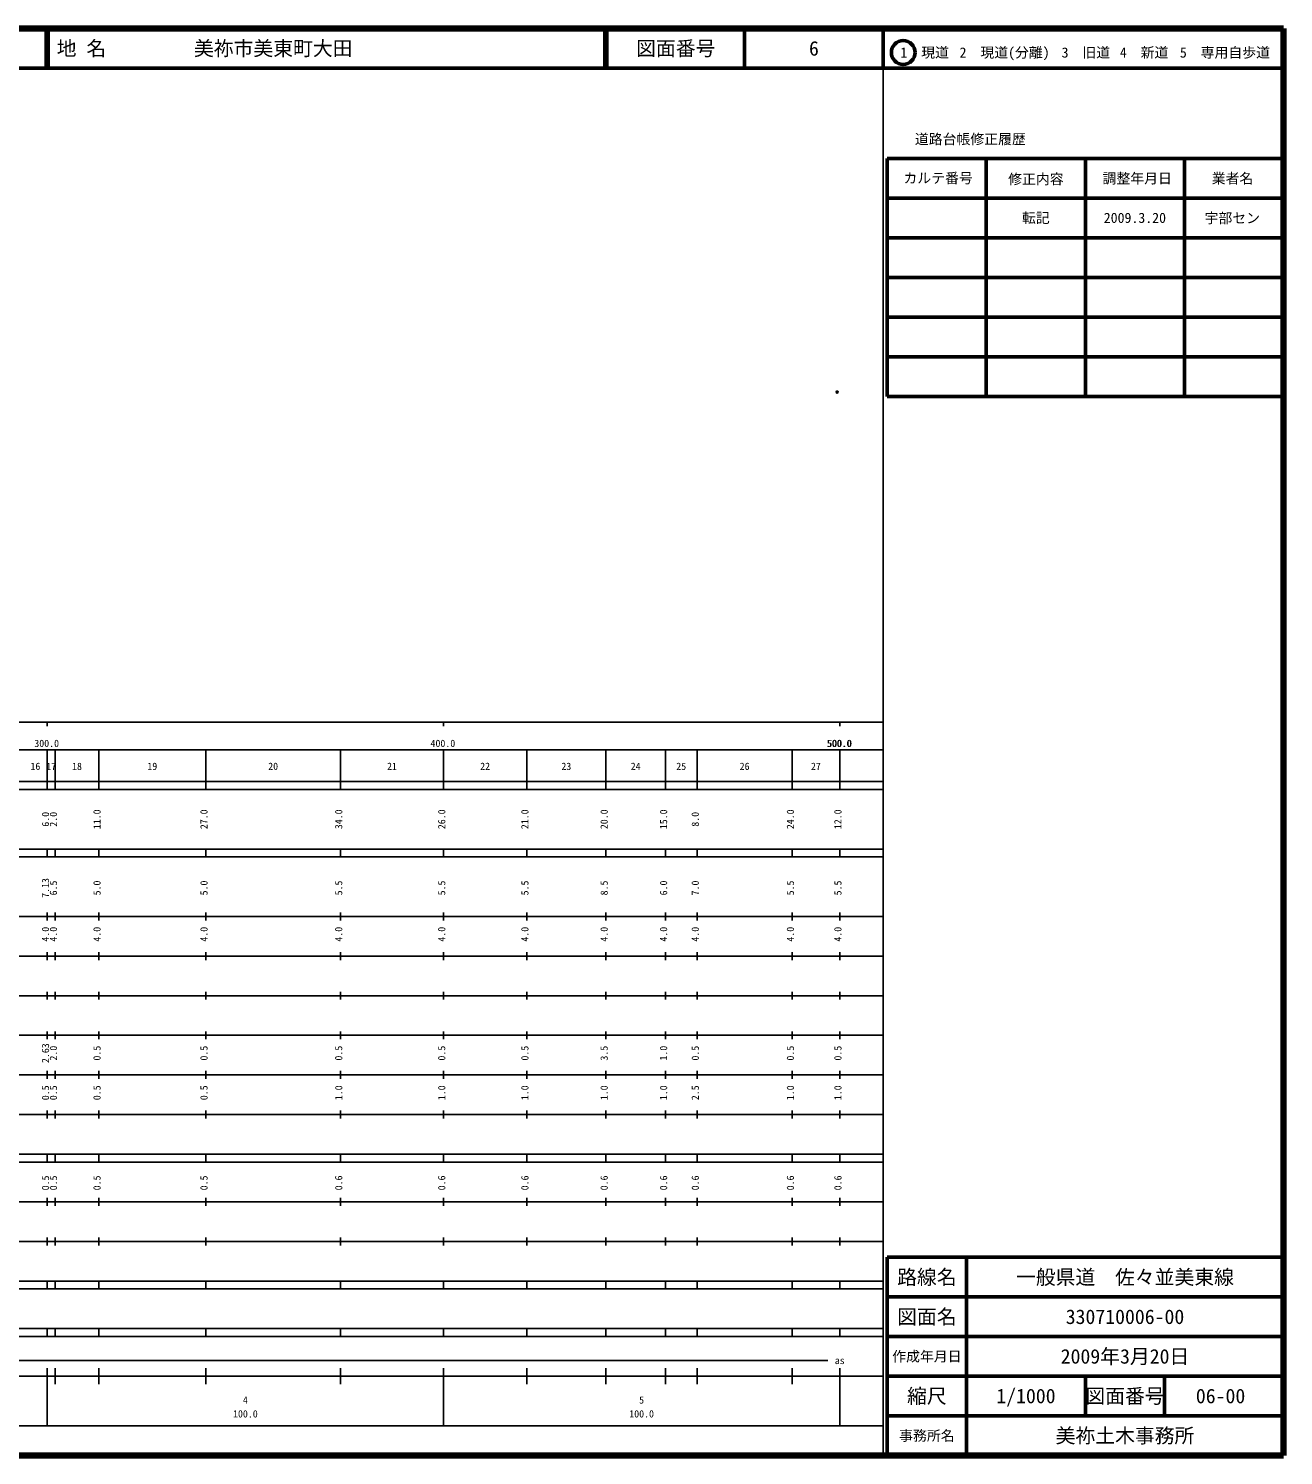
# Model space of a CAD drawing. Units: millimetres on the paper. Extents: x 40 to 680, y 20 to 380.
# Drawn here: x 363.3 to 680, y 20 to 380 of the extents above; entities that cross this region are included whole.
import ezdxf
from ezdxf.enums import TextEntityAlignment as Align

# ---------------------------------------------------------------- set-up
doc = ezdxf.new("R2010")
doc.units = ezdxf.units.MM
doc.header["$PDMODE"] = 32
doc.header["$PDSIZE"] = 0.5
doc.layers.add('M-OTRS', color=6, linetype='Continuous')
doc.layers.add('M-TTL-TXT', color=7, linetype='Continuous')
for name, color, linetype, lineweight in [('M-TTL', 2, 'Continuous', 140), ('M-TTL-BAND', 7, 'Continuous', 25), ('M-TTL-FRAM', 2, 'Continuous', 50), ('M-TTL-LINE', 7, 'Continuous', 50)]:
    doc.layers.add(name, color=color, linetype=linetype, lineweight=lineweight)
doc.styles.add('ＭＳ ゴシック', font='')
doc.styles.get('ＭＳ ゴシック').set_extended_font_data('MS Gothic')

msp = doc.modelspace()

# ---------------------------------------------------------------- linework, layer by layer
at = {"layer": 'M-OTRS'}
msp.add_point((567.325, 288.295), dxfattribs=at)
at = {"layer": 'M-TTL'}
for p, q in [((680, 380), (40, 380)), ((680, 20), (680, 380)), ((40, 20), (680, 20))]:
    msp.add_line(p, q, dxfattribs=at)
at = {"layer": 'M-TTL-BAND'}
for p, q in [((579, 20), (579, 370)), ((40, 205), (579, 205)), ((368, 205), (368, 204)), ((468, 205), (468, 204)), ((568, 205), (568, 204)), ((68, 198), (579, 198)), ((368, 188), (368, 198)), ((370, 188), (370, 198)), ((381, 188), (381, 198)), ((408, 188), (408, 198)), ((442, 188), (442, 198)), ((468, 188), (468, 198)), ((489, 188), (489, 198)), ((509, 188), (509, 198)), ((524, 188), (524, 198)), ((532, 188), (532, 198)), ((556, 188), (556, 198)), ((568, 188), (568, 198)), ((40, 190), (579, 190)), ((40, 188), (579, 188)), ((40, 173), (579, 173)), ((368, 171), (368, 173)), ((370, 171), (370, 173)), ((381, 171), (381, 173)), ((408, 171), (408, 173)), ((442, 171), (442, 173)), ((468, 171), (468, 173)), ((489, 171), (489, 173)), ((509, 171), (509, 173)), ((524, 171), (524, 173)), ((532, 171), (532, 173)), ((556, 171), (556, 173)), ((568, 171), (568, 173)), ((40, 171), (579, 171)), ((40, 156), (579, 156)), ((368, 155), (368, 157)), ((370, 155), (370, 157)), ((381, 155), (381, 157)), ((408, 155), (408, 157)), ((442, 155), (442, 157)), ((468, 155), (468, 157)), ((489, 155), (489, 157)), ((509, 155), (509, 157)), ((524, 155), (524, 157)), ((532, 155), (532, 157)), ((556, 155), (556, 157)), ((568, 155), (568, 157)), ((46, 146), (579, 146)), ((368, 145), (368, 147)), ((370, 145), (370, 147)), ((381, 145), (381, 147)), ((408, 145), (408, 147)), ((442, 145), (442, 147)), ((468, 145), (468, 147)), ((489, 145), (489, 147)), ((509, 145), (509, 147)), ((524, 145), (524, 147)), ((532, 145), (532, 147)), ((556, 145), (556, 147)), ((568, 145), (568, 147)), ((368, 135), (368, 137)), ((370, 135), (370, 137)), ((381, 135), (381, 137)), ((408, 135), (408, 137)), ((442, 135), (442, 137)), ((468, 135), (468, 137)), ((489, 135), (489, 137)), ((509, 135), (509, 137)), ((524, 135), (524, 137)), ((532, 135), (532, 137)), ((556, 135), (556, 137)), ((568, 135), (568, 137)), ((52, 136), (579, 136)), ((46, 126), (579, 126)), ((368, 125), (368, 127)), ((370, 125), (370, 127)), ((381, 125), (381, 127)), ((408, 125), (408, 127)), ((442, 125), (442, 127)), ((468, 125), (468, 127)), ((489, 125), (489, 127)), ((509, 125), (509, 127)), ((524, 125), (524, 127)), ((532, 125), (532, 127)), ((556, 125), (556, 127)), ((568, 125), (568, 127)), ((52, 116), (579, 116)), ((368, 115), (368, 117)), ((370, 115), (370, 117)), ((381, 115), (381, 117)), ((408, 115), (408, 117)), ((442, 115), (442, 117)), ((468, 115), (468, 117)), ((489, 115), (489, 117)), ((509, 115), (509, 117)), ((524, 115), (524, 117)), ((532, 115), (532, 117)), ((556, 115), (556, 117)), ((568, 115), (568, 117)), ((46, 106), (579, 106)), ((368, 105), (368, 107)), ((370, 105), (370, 107)), ((381, 105), (381, 107)), ((408, 105), (408, 107)), ((442, 105), (442, 107)), ((468, 105), (468, 107)), ((489, 105), (489, 107)), ((509, 105), (509, 107)), ((524, 105), (524, 107)), ((532, 105), (532, 107)), ((556, 105), (556, 107)), ((568, 105), (568, 107)), ((40, 96), (579, 96)), ((40, 94), (579, 94)), ((368, 94), (368, 96)), ((370, 94), (370, 96)), ((381, 94), (381, 96)), ((408, 94), (408, 96)), ((442, 94), (442, 96)), ((468, 94), (468, 96)), ((489, 94), (489, 96)), ((509, 94), (509, 96)), ((524, 94), (524, 96)), ((532, 94), (532, 96)), ((556, 94), (556, 96)), ((568, 94), (568, 96)), ((49, 84), (579, 84)), ((368, 83), (368, 85)), ((370, 83), (370, 85)), ((381, 83), (381, 85)), ((408, 83), (408, 85)), ((442, 83), (442, 85)), ((468, 83), (468, 85)), ((489, 83), (489, 85)), ((509, 83), (509, 85)), ((524, 83), (524, 85)), ((532, 83), (532, 85)), ((556, 83), (556, 85)), ((568, 83), (568, 85)), ((40, 74), (579, 74)), ((368, 73), (368, 75)), ((370, 73), (370, 75)), ((381, 73), (381, 75)), ((408, 73), (408, 75)), ((442, 73), (442, 75)), ((468, 73), (468, 75)), ((489, 73), (489, 75)), ((509, 73), (509, 75)), ((524, 73), (524, 75)), ((532, 73), (532, 75)), ((556, 73), (556, 75)), ((568, 73), (568, 75)), ((40, 64), (579, 64)), ((40, 62), (579, 62)), ((368, 62), (368, 64)), ((370, 62), (370, 64)), ((381, 62), (381, 64)), ((408, 62), (408, 64)), ((442, 62), (442, 64)), ((468, 62), (468, 64)), ((489, 62), (489, 64)), ((509, 62), (509, 64)), ((524, 62), (524, 64)), ((532, 62), (532, 64)), ((556, 62), (556, 64)), ((568, 62), (568, 64)), ((40, 52), (579, 52)), ((368, 50), (368, 52)), ((370, 50), (370, 52)), ((381, 50), (381, 52)), ((408, 50), (408, 52)), ((442, 50), (442, 52)), ((468, 50), (468, 52)), ((489, 50), (489, 52)), ((509, 50), (509, 52)), ((524, 50), (524, 52)), ((532, 50), (532, 52)), ((556, 50), (556, 52)), ((568, 50), (568, 52)), ((40, 50), (579, 50)), ((71, 44), (565, 44)), ((40, 40), (579, 40)), ((368, 27.5), (368, 42)), ((370, 38), (370, 42)), ((381, 38), (381, 42)), ((408, 38), (408, 42)), ((442, 38), (442, 42)), ((468, 27.5), (468, 42)), ((489, 38), (489, 42)), ((509, 38), (509, 42)), ((524, 38), (524, 42)), ((532, 38), (532, 42)), ((556, 38), (556, 42)), ((568, 27.5), (568, 42)), ((68, 27.5), (579, 27.5))]:
    msp.add_line(p, q, dxfattribs=at)
at = {"layer": 'M-TTL-FRAM'}
for p, q in [((580, 347.197), (580, 287.197)), ((580, 347.197), (680, 347.197)), ((580, 287.197), (680, 287.197)), ((680, 70), (580, 70)), ((580, 70), (580, 20))]:
    msp.add_line(p, q, dxfattribs=at)
at = {"layer": 'M-TTL-LINE'}
for p, q in [((367.75, 380), (367.75, 370)), ((368.25, 380), (368.25, 370)), ((508.747, 380), (508.747, 370)), ((509.247, 380), (509.247, 370)), ((543.997, 380), (543.997, 370)), ((579, 380), (579, 370)), ((40, 370), (680, 370)), ((605, 347.197), (605, 287.197)), ((630, 347.197), (630, 287.197)), ((655, 347.197), (655, 287.197)), ((580, 337.197), (680, 337.197)), ((580, 327.197), (680, 327.197)), ((580, 317.197), (680, 317.197)), ((580, 307.197), (680, 307.197)), ((580, 297.197), (680, 297.197)), ((600, 70), (600, 20)), ((680, 60), (580, 60)), ((680, 50), (580, 50)), ((680, 40), (580, 40)), ((630, 40), (630, 30)), ((650, 40), (650, 30)), ((680, 30), (580, 30))]:
    msp.add_line(p, q, dxfattribs=at)
msp.add_circle((584.031, 373.958), 3, dxfattribs=at)

# ---------------------------------------------------------------- texts
at = {"layer": 'M-TTL-BAND', "style": 'ＭＳ ゴシック'}
for s, p in [('300.0', (367.844, 198.195)), ('400.0', (467.844, 198.195)), ('500.0', (567.844, 198.195)), ('500.0', (568, 198.195)), ('16', (365, 192.405)), ('17', (369, 192.405)), ('18', (375.5, 192.405)), ('19', (394.5, 192.405)), ('20', (425, 192.405)), ('21', (455, 192.405)), ('22', (478.5, 192.405)), ('23', (499, 192.405)), ('24', (516.5, 192.405)), ('25', (528, 192.405)), ('26', (544, 192.405)), ('27', (562, 192.405)), ('as', (568, 42.5)), ('4', (418, 32.523)), ('5', (518, 32.523)), ('100.0', (418, 29.033)), ('100.0', (518, 29.033))]:
    msp.add_text(s, height=1.833, dxfattribs=at).set_placement(p, align=Align.BOTTOM_CENTER)
for s, p in [('6.0', (369, 180.5)), ('2.0', (371, 180.5)), ('11.0', (382, 180.5)), ('27.0', (409, 180.5)), ('34.0', (443, 180.5)), ('26.0', (469, 180.5)), ('21.0', (490, 180.5)), ('20.0', (510, 180.5)), ('15.0', (525, 180.5)), ('8.0', (533, 180.5)), ('24.0', (557, 180.5)), ('12.0', (569, 180.5)), ('7.13', (369, 163.174)), ('6.5', (371, 163.174)), ('5.0', (382, 163.174)), ('5.0', (409, 163.174)), ('5.5', (443, 163.174)), ('5.5', (469, 163.174)), ('5.5', (490, 163.174)), ('8.5', (510, 163.174)), ('6.0', (525, 163.174)), ('7.0', (533, 163.174)), ('5.5', (557, 163.174)), ('5.5', (569, 163.174)), ('4.0', (369, 151.5)), ('4.0', (371, 151.5)), ('4.0', (382, 151.5)), ('4.0', (409, 151.5)), ('4.0', (443, 151.5)), ('4.0', (469, 151.5)), ('4.0', (490, 151.5)), ('4.0', (510, 151.5)), ('4.0', (525, 151.5)), ('4.0', (533, 151.5)), ('4.0', (557, 151.5)), ('4.0', (569, 151.5)), ('2.63', (369, 121.5)), ('2.0', (371, 121.5)), ('0.5', (382, 121.5)), ('0.5', (409, 121.5)), ('0.5', (443, 121.5)), ('0.5', (469, 121.5)), ('0.5', (490, 121.5)), ('3.5', (510, 121.5)), ('1.0', (525, 121.5)), ('0.5', (533, 121.5)), ('0.5', (557, 121.5)), ('0.5', (569, 121.5)), ('0.5', (369, 111.5)), ('0.5', (371, 111.5)), ('0.5', (382, 111.5)), ('0.5', (409, 111.5)), ('1.0', (443, 111.5)), ('1.0', (469, 111.5)), ('1.0', (490, 111.5)), ('1.0', (510, 111.5)), ('1.0', (525, 111.5)), ('2.5', (533, 111.5)), ('1.0', (557, 111.5)), ('1.0', (569, 111.5)), ('0.5', (369, 88.764)), ('0.5', (371, 88.764)), ('0.5', (382, 88.764)), ('0.5', (409, 88.764)), ('0.6', (443, 88.764)), ('0.6', (469, 88.764)), ('0.6', (490, 88.764)), ('0.6', (510, 88.764)), ('0.6', (525, 88.764)), ('0.6', (533, 88.764)), ('0.6', (557, 88.764)), ('0.6', (569, 88.764))]:
    msp.add_text(s, height=1.833, rotation=90, dxfattribs=at).set_placement(p, align=Align.BOTTOM_CENTER)
at = {"layer": 'M-TTL-TXT', "style": 'ＭＳ ゴシック'}
for s, p in [('地 名', (370.38, 375)), ('美祢市美東町大田', (405.024, 375))]:
    msp.add_text(s, height=3.666, dxfattribs=at).set_placement(p, align=Align.MIDDLE_LEFT)
for s, height, p in [('図面番号', 3.666, (526.622, 375)), ('6', 3.666, (561.497, 375)), ('1\u3000現道', 2.566, (589.448, 373.958)), ('2\u3000現道(分離)', 2.566, (609.619, 373.958)), ('3\u3000旧道', 2.566, (630.121, 373.958)), ('4\u3000新道', 2.566, (644.824, 373.958)), ('5\u3000専用自歩道', 2.566, (665.228, 373.958)), ('道路台帳修正履歴', 2.566, (600.968, 352.113)), ('カルテ番号', 2.566, (592.839, 342.277)), ('修正内容', 2.566, (617.509, 342.023)), ('調整年月日', 2.566, (643.089, 342.197)), ('業者名', 2.566, (667.134, 342.197)), ('転記', 2.566, (617.5, 332.245)), ('2009.3.20', 2.566, (642.5, 332.245)), ('宇部セン', 2.566, (667.077, 332.189)), ('路線名', 3.666, (590, 65)), ('路線名', 3.666, (590, 65)), ('一般県道\u3000佐々並美東線', 3.666, (640, 65)), ('図面名', 3.666, (590, 55)), ('図面名', 3.666, (590, 55)), ('330710006-00', 3.666, (640, 55)), ('2009年3月20日', 3.666, (640, 45)), ('作成年月日', 2.566, (590, 45)), ('作成年月日', 2.566, (590, 45)), ('縮尺', 3.666, (590, 35)), ('縮尺', 3.666, (590, 35)), ('1/1000', 3.666, (615, 35)), ('図面番号', 3.666, (640, 35)), ('図面番号', 3.666, (640, 35)), ('06-00', 3.666, (664.125, 35)), ('事務所名', 2.566, (590, 25)), ('事務所名', 2.566, (590, 25)), ('美祢土木事務所', 3.666, (640, 25))]:
    msp.add_text(s, height=height, dxfattribs=at).set_placement(p, align=Align.MIDDLE_CENTER)

doc.saveas('drawing.dxf')
